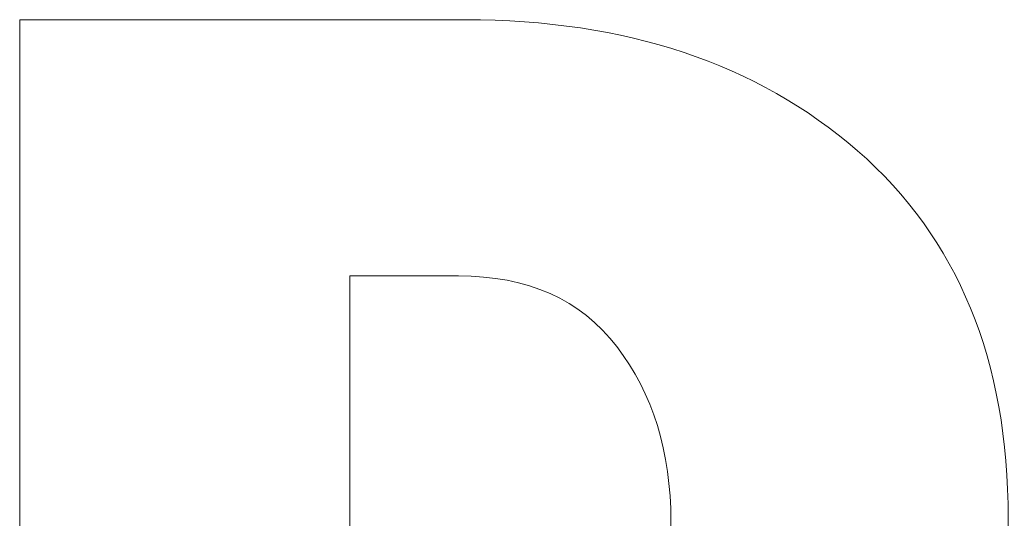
# Model space of a CAD drawing. Header units: millimetres. Extents: x 31 to 225, y -115 to -14.
# Drawn here: x 30.9 to 115.2, y -69.9 to -27.4 of the extents above; entities that cross this region are included whole.
import ezdxf

# ---------------------------------------------------------------- set-up
doc = ezdxf.new("R2010")
doc.units = ezdxf.units.MM
doc.header["$MEASUREMENT"] = 0
doc.layers.add('Layer 2', color=7, linetype='Continuous')

msp = doc.modelspace()

# ---------------------------------------------------------------- linework, layer by layer
at = {"layer": 'Layer 2', "lineweight": 0}
for points, knots in [([(115.237, -69.886), (115.237, -56.425), (110.949, -45.974), (102.373, -38.533), (93.798, -31.093), (82.657, -27.373), (68.953, -27.373), (68.953, -27.373), (30.939, -27.373), (30.939, -27.373), (30.939, -27.373), (30.939, -112.522), (30.939, -112.522), (30.939, -112.522), (67.858, -112.522), (67.858, -112.522), (77.102, -112.522), (85.273, -110.88), (92.368, -107.595), (96.95, -105.528), (100.953, -102.751), (104.38, -99.263), (105.862, -97.755), (107.193, -96.108), (108.39, -94.338), (108.399, -94.334), (108.408, -94.332), (108.417, -94.328), (108.412, -94.326), (108.406, -94.324), (108.401, -94.322), (109.968, -92.004), (111.299, -89.47), (112.379, -86.703), (114.284, -81.818), (115.237, -76.212), (115.237, -69.886)], [0, 0, 0, 0, 1, 1, 1, 2, 2, 2, 3, 3, 3, 4, 4, 4, 5, 5, 5, 6, 6, 6, 7, 7, 7, 8, 8, 8, 9, 9, 9, 10, 10, 10, 11, 11, 11, 12, 12, 12, 12]), ([(59.099, -90.687), (59.099, -90.687), (59.099, -49.207), (59.099, -49.207), (59.099, -49.207), (68.344, -49.207), (68.344, -49.207), (74.264, -49.207), (78.765, -51.214), (81.847, -55.229), (84.927, -59.243), (86.469, -64.21), (86.469, -70.13), (86.469, -75.888), (85.049, -80.753), (82.211, -84.727), (79.373, -88.701), (75.196, -90.687), (69.682, -90.687), (69.682, -90.687), (59.099, -90.687), (59.099, -90.687)], [0, 0, 0, 0, 1, 1, 1, 2, 2, 2, 3, 3, 3, 4, 4, 4, 5, 5, 5, 6, 6, 6, 7, 7, 7, 7])]:
    msp.add_open_spline(points, degree=3, knots=knots, dxfattribs=at)

doc.saveas('drawing.dxf')
